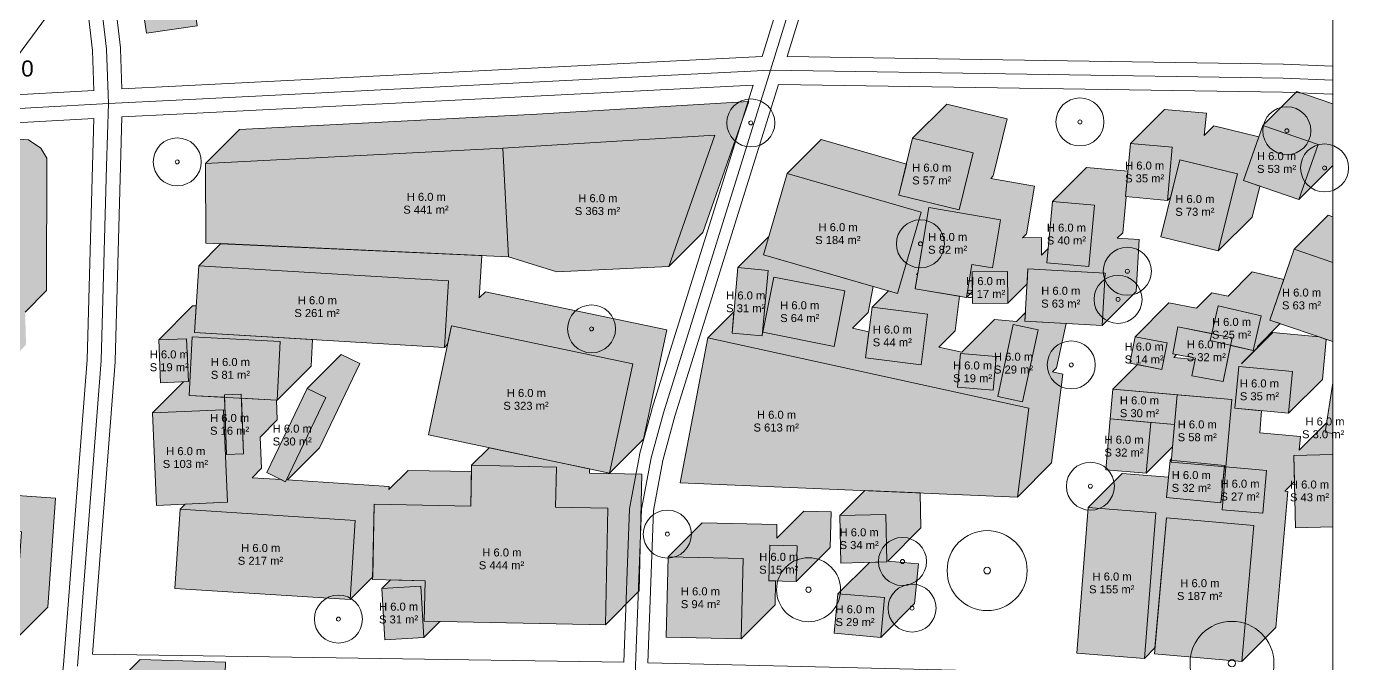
# Model space of a CAD drawing. Header units: metres. Extents: x -4 to 969, y -5 to 964.
# Drawn here: x 803.7 to 968.9, y 646.2 to 725.9 of the extents above; entities that cross this region are included whole.
import ezdxf

# ---------------------------------------------------------------- set-up
doc = ezdxf.new("R2010")
doc.units = ezdxf.units.M
doc.header["$MEASUREMENT"] = 0
for name, color, linetype, lineweight, true_color in [('TPX_BUILDING_AREAS_TEXT', 7, 'CONTINUOUS', 0, 0x000000), ('TPX_BUILDING_HEIGHTS_TEXT', 7, 'CONTINUOUS', 0, 0x000000), ('TPX_BUILDINGS', 7, 'CONTINUOUS', 0, 0x000000), ('TPX_BUILDINGS_HATCH', 7, 'CONTINUOUS', 0, 0xf0f0f0), ('TPX_BUILDINGS_SHADOWS_HATCH', 7, 'CONTINUOUS', 0, 0x000000), ('TPX_BUILDINGS_SHADOWS_OUTLINES', 7, 'CONTINUOUS', 0, 0x000000), ('TPX_CONTOUR_LINES_5M', 7, 'CONTINUOUS', 0, 0x969696), ('TPX_CONTOUR_LINES_5M_TEXT', 7, 'CONTINUOUS', 0, 0x000000), ('TPX_FRAME_PROJECT', 7, 'CONTINUOUS', 0, 0x000000), ('TPX_ROADS_AXES', 7, 'CONTINUOUS', 0, 0x323232), ('TPX_ROADS_CONTOURS', 7, 'CONTINUOUS', 0, 0x646464), ('TPX_VEGETATION_TREES_INDIVIDUAL', 7, 'CONTINUOUS', 0, 0x136734)]:
    doc.layers.add(name, color=color, linetype=linetype, lineweight=lineweight, true_color=true_color)
doc.styles.add('TPX_TEXTE', font='arial.ttf')

# ---------------------------------------------------------------- blocks, each defined once
blk = doc.blocks.new('TREETR003_CR040')
at = {"layer": 'TPX_VEGETATION_TREES_INDIVIDUAL'}
for radius in [4, 0.333]:
    blk.add_circle((0, 0, 0.04), radius, dxfattribs=at)
blk = doc.blocks.new('TREETR003_CR030')
at = {"layer": 'TPX_VEGETATION_TREES_INDIVIDUAL'}
for radius in [3, 0.25]:
    blk.add_circle((0, 0, 0.04), radius, dxfattribs=at)
blk = doc.blocks.new('TREETR005_CR052')
at = {"layer": 'TPX_VEGETATION_TREES_INDIVIDUAL'}
for radius in [5.24, 0.458]:
    blk.add_circle((0, 0, 0.04), radius, dxfattribs=at)
blk = doc.blocks.new('TREETR004_CR050')
at = {"layer": 'TPX_VEGETATION_TREES_INDIVIDUAL'}
for radius in [5, 0.417]:
    blk.add_circle((0, 0, 0.04), radius, dxfattribs=at)

msp = doc.modelspace()

# ---------------------------------------------------------------- hatches: boundary and pattern name
at = {"layer": 'TPX_BUILDINGS_HATCH'}
for points in [[(823.76, 734.36), (817.45, 733.42), (818.71, 725.01), (825.03, 725.95), (823.76, 734.36)], [(889.72, 712.25), (863.22, 710.65), (863.93, 697.07), (869.95, 695.2), (883.95, 695.85), (889.72, 712.25)], [(958.17, 713.49), (955.76, 706.61), (962.66, 704.22), (965.08, 711.09), (958.17, 713.49)], [(863.22, 710.65), (826.07, 708.72), (826.11, 698.79), (863.93, 697.07), (863.22, 710.65)], [(914.42, 711.9), (912.69, 704.76), (920.24, 702.93), (921.98, 710.04), (914.42, 711.9)], [(941.63, 711.24), (941.01, 704.59), (946.26, 704.11), (946.86, 710.77), (941.63, 711.24)], [(947.81, 709.18), (945.42, 699.56), (952.6, 697.8), (955, 707.42), (947.81, 709.18)], [(898.74, 707.47), (895.79, 697.32), (912.53, 692.48), (915.48, 702.63), (898.74, 707.47)], [(931.9, 703.98), (931.18, 696.32), (936.42, 695.84), (937.14, 703.5), (931.9, 703.98)], [(916.45, 703.22), (914.74, 693.07), (921.14, 691.99), (921.83, 696.12), (924.4, 695.69), (925.41, 701.67), (916.45, 703.22)], [(962.1, 698.04), (959.06, 689.16), (966.9, 686.47), (966.9, 696.36), (962.1, 698.04)], [(825.22, 695.95), (824.71, 687.62), (855.92, 685.74), (856.44, 694.07), (825.22, 695.95)], [(892.57, 695.71), (891.85, 687.51), (895.63, 687.18), (896.35, 695.37), (892.57, 695.71)], [(928.81, 695.57), (928.44, 689.03), (938.09, 688.48), (938.48, 695.01), (928.81, 695.57)], [(897.07, 694.52), (895.69, 687.66), (904.63, 685.87), (905.95, 692.81), (897.07, 694.52)], [(926.25, 695.22), (921.85, 695.17), (921.9, 691.24), (926.3, 691.29), (926.25, 695.22)], [(909.36, 690.78), (908.53, 684.46), (915.47, 683.57), (916.28, 689.89), (909.36, 690.78)], [(952.6, 690.92), (951.58, 686.6), (956.98, 685.34), (957.98, 689.67), (952.6, 690.92)], [(856.81, 688.45), (853.92, 674.8), (876.54, 670.04), (879.45, 683.7), (856.81, 688.45)], [(926.98, 688.6), (925.04, 679.59), (928.13, 678.94), (930.08, 687.96), (926.98, 688.6)], [(947.56, 688.32), (946.92, 684.93), (949.74, 684.39), (949.3, 682.21), (953.23, 681.47), (954.34, 686.96), (947.56, 688.32)], [(823.69, 686.83), (820.22, 686.68), (820.45, 681.31), (823.93, 681.47), (823.69, 686.83)], [(824.41, 687.07), (824.02, 679.75), (835.03, 679.17), (835.41, 686.48), (824.41, 687.07)], [(888.84, 686.94), (885.36, 668.84), (927.52, 667.05), (928.95, 678.15), (888.84, 686.94)], [(942.2, 687.07), (941.56, 683.78), (945.55, 683), (946.2, 686.3), (942.2, 687.07)], [(920.41, 684.99), (920.04, 680.78), (924.47, 680.39), (924.84, 684.61), (920.41, 684.99)], [(955.17, 683.35), (954.68, 678.16), (961.37, 677.51), (961.87, 682.72), (955.17, 683.35)], [(838.78, 680.61), (833.74, 670.1), (836.08, 668.96), (841.12, 679.48), (838.78, 680.61)], [(966.9, 681.31), (965.94, 675.14), (966.9, 674.99), (966.9, 681.31)], [(830.53, 679.91), (828.44, 679.83), (828.69, 672.37), (830.8, 672.44), (830.53, 679.91)], [(939.44, 680.53), (939.11, 676.81), (947.14, 676.1), (947.46, 679.83), (939.44, 680.53)], [(947.46, 679.83), (946.73, 671.41), (953.54, 670.81), (954.28, 679.23), (947.46, 679.83)], [(828.3, 677.96), (819.44, 677.55), (819.96, 665.99), (828.83, 666.4), (828.3, 677.96)], [(939.11, 676.81), (938.54, 670.46), (943.61, 670.02), (944.17, 676.36), (939.11, 676.81)], [(966.9, 672.35), (962.05, 672.24), (962.26, 663.21), (966.9, 663.31), (966.9, 672.35)], [(847.15, 666.14), (846.95, 656.73), (853.51, 656.58), (853.4, 651.54), (876.03, 651.06), (876.35, 665.65), (869.81, 665.79), (869.92, 670.78), (859.31, 671.01), (859.2, 665.89), (847.15, 666.14)], [(946.58, 671.65), (946.12, 666.99), (952.92, 666.32), (953.38, 670.99), (946.58, 671.65)], [(953.54, 670.81), (953.07, 665.46), (958.15, 665.01), (958.62, 670.36), (953.54, 670.81)], [(936.35, 665.74), (934.93, 647.53), (943.37, 646.87), (944.79, 665.09), (936.35, 665.74)], [(822.89, 665.52), (822.25, 655.63), (844.13, 654.23), (844.77, 664.12), (822.89, 665.52)], [(911.06, 664.88), (905.31, 664.75), (905.45, 658.8), (911.21, 658.94), (911.06, 664.88)], [(946.12, 664.45), (944.62, 647.46), (955.55, 646.5), (957.05, 663.49), (946.12, 664.45)], [(896.58, 661.05), (896.47, 656.58), (899.87, 656.5), (899.98, 660.96), (896.58, 661.05)], [(883.89, 659.59), (883.64, 649.55), (892.98, 649.33), (893.23, 659.37), (883.89, 659.59)], [(852.96, 655.9), (848.11, 655.61), (848.48, 649.22), (853.33, 649.49), (852.96, 655.9)], [(905.07, 654.94), (904.61, 650.02), (910.43, 649.48), (910.9, 654.47), (905.07, 654.94)]]:
    msp.add_hatch(color=256, dxfattribs=at).paths.add_polyline_path(points)
at = {"layer": 'TPX_BUILDINGS_SHADOWS_HATCH'}
for points in [[(962.41, 717.73), (958.17, 713.49), (965.08, 711.09), (962.66, 704.22), (966.9, 708.46), (966.9, 708.46), (966.9, 716.17), (962.41, 717.73)], [(830.31, 712.96), (826.07, 708.72), (863.22, 710.65), (889.72, 712.25), (883.95, 695.85), (888.19, 700.09), (893.96, 716.49), (867.46, 714.89), (830.31, 712.96)], [(945.87, 715.48), (941.63, 711.24), (946.86, 710.77), (946.26, 704.11), (946.64, 704.49), (947.81, 709.18), (955, 707.42), (952.6, 697.8), (956.85, 702.04), (957.81, 705.9), (955.76, 706.61), (957.66, 712.05), (952.05, 713.42), (950.85, 712.22), (951.11, 715.01), (945.87, 715.48)], [(966.34, 702.28), (962.1, 698.04), (966.9, 696.36), (966.9, 702.08), (966.34, 702.28)], [(827.98, 698.71), (825.22, 695.95), (856.44, 694.07), (855.92, 685.74), (856.32, 686.14), (856.81, 688.45), (879.45, 683.7), (876.54, 670.04), (880.79, 674.28), (883.69, 687.95), (861.06, 692.69), (860.28, 691.92), (860.61, 697.22), (827.98, 698.71)], [(823.33, 681.44), (819.44, 677.55), (828.3, 677.96), (828.83, 666.4), (823.52, 666.15), (822.89, 665.52), (844.77, 664.12), (844.13, 654.23), (846.96, 657.06), (847.15, 666.14), (859.2, 665.89), (859.3, 670.22), (851.39, 670.38), (848.99, 667.98), (849.01, 668.36), (836.3, 669.18), (840.33, 673.21), (845.37, 683.72), (843.02, 684.86), (838.78, 680.61), (841.12, 679.48), (836.08, 668.96), (835.54, 669.23), (831.89, 669.46), (833.07, 670.64), (832.9, 674.54), (835.04, 676.69), (834.95, 679.17), (830.55, 679.41), (830.8, 672.44), (828.69, 672.37), (828.45, 679.52), (824.02, 679.75), (824.41, 687.07), (835.41, 686.48), (835.03, 679.17), (839.27, 683.41), (839.44, 686.73), (824.71, 687.62), (824.91, 690.94), (824.46, 690.92), (820.22, 686.68), (823.69, 686.83), (823.93, 681.47), (823.33, 681.44)], [(942.94, 676.47), (939.13, 676.81), (944.17, 676.36), (943.61, 670.02), (946.9, 673.31), (947.46, 679.81), (947.14, 676.1), (942.94, 676.47)], [(861.51, 673.2), (859.31, 671.01), (869.92, 670.78), (869.81, 665.79), (876.35, 665.65), (876.03, 651.06), (880.27, 655.31), (880.59, 669.89), (874.05, 670.03), (874.06, 670.56), (861.51, 673.2)], [(946.77, 671.85), (946.58, 671.65), (946.75, 671.64), (946.77, 671.85)], [(764.94, 669.84), (760.7, 665.6), (784.61, 663.95), (803.07, 662.68), (802.14, 649.05), (806.38, 653.29), (807.32, 666.92), (788.85, 668.19), (764.94, 669.84)], [(909.01, 658.88), (905.07, 654.94), (910.9, 654.47), (910.43, 649.48), (914.67, 653.72), (915.14, 658.71), (911.3, 659.02), (915.45, 663.18), (915.34, 667.57), (908.43, 667.86), (905.31, 664.75), (911.06, 664.88), (911.21, 658.94), (909.01, 658.88)], [(888.13, 663.83), (883.89, 659.59), (893.23, 659.37), (892.98, 649.33), (897.23, 653.57), (897.3, 656.56), (896.47, 656.58), (896.58, 661.05), (899.98, 660.96), (899.87, 656.5), (904.12, 660.75), (904.22, 665.2), (900.82, 665.29), (897.43, 661.91), (897.47, 663.61), (888.13, 663.83)], [(849.19, 656.68), (848.11, 655.61), (852.96, 655.9), (853.33, 649.49), (855.34, 651.5), (853.4, 651.54), (853.51, 656.58), (849.19, 656.68)], [(817.89, 646.74), (813.64, 642.49), (824.33, 642.15), (824.1, 635.16), (828.34, 639.4), (828.58, 646.39), (817.89, 646.74)]]:
    msp.add_hatch(color=256, dxfattribs=at).paths.add_polyline_path(points)
h = msp.add_hatch(color=256, dxfattribs=at)
h.paths.add_polyline_path([(892.08, 690.18), (888.84, 686.94), (928.95, 678.15), (927.52, 667.05), (931.76, 671.3), (933.19, 682.39), (931.87, 682.68), (932.37, 683.19), (933.58, 688.74), (928.44, 689.03), (928.5, 690.12), (927.38, 689), (924.66, 689.24), (920.58, 685.16), (917.68, 685.79), (919.71, 687.82), (920.27, 692.14), (914.74, 693.07), (915.04, 694.84), (914.9, 694.85), (915.07, 695.02), (916.45, 703.22), (925.41, 701.67), (924.4, 695.69), (921.83, 696.12), (921.14, 691.99), (921.88, 692.74), (921.85, 695.17), (926.25, 695.22), (926.3, 691.29), (928.71, 693.7), (928.81, 695.57), (938.48, 695.01), (938.09, 688.48), (942.33, 692.72), (942.72, 699.25), (939.99, 699.41), (940.67, 700.08), (941.09, 704.58), (941.01, 704.59), (941.3, 707.75), (936.14, 708.22), (931.9, 703.98), (937.14, 703.5), (936.42, 695.84), (931.18, 696.32), (931.35, 698.1), (930.52, 697.27), (930.5, 699.46), (928.15, 699.43), (928.64, 699.93), (929.66, 705.91), (924.17, 706.86), (924.48, 707.17), (926.23, 714.29), (918.67, 716.14), (914.42, 711.9), (921.98, 710.04), (920.24, 702.93), (912.69, 704.76), (913.63, 708.63), (902.99, 711.71), (898.74, 707.47), (915.48, 702.63), (912.53, 692.48), (911.39, 692.81), (909.36, 690.78), (916.28, 689.89), (915.47, 683.57), (908.53, 684.46), (908.96, 687.7), (906.91, 688.15), (908.87, 690.11), (909.49, 693.36), (895.79, 697.32), (896.45, 699.59), (892.57, 695.71), (896.35, 695.37), (895.63, 687.18), (891.85, 687.51), (892.08, 690.18)])
h.paths.add_polyline_path([(895.69, 687.66), (897.07, 694.52), (905.95, 692.81), (904.63, 685.87), (895.69, 687.66)], flags=16)
h.paths.add_polyline_path([(920.04, 680.78), (920.41, 684.99), (924.84, 684.61), (924.47, 680.39), (920.04, 680.78)], flags=16)
h.paths.add_polyline_path([(925.04, 679.59), (926.98, 688.6), (930.08, 687.96), (928.13, 678.94), (925.04, 679.59)], flags=16)
h = msp.add_hatch(color=256, dxfattribs=at)
h.paths.add_polyline_path([(773.33, 707.82), (769.09, 703.57), (782.69, 704.21), (783.41, 688.78), (775.54, 688.42), (772.8, 685.67), (784.13, 686.86), (784.99, 678.78), (797.78, 680.13), (798.65, 671.93), (802.89, 676.17), (802.02, 684.38), (801.94, 684.37), (803.65, 686.07), (803.53, 690.16), (806.22, 692.85), (806.25, 709.38), (805.5, 710.65), (803.94, 711.67), (799.23, 712.01), (798.24, 711.02), (795.74, 711.24), (793.09, 708.6), (793.35, 711.45), (789.62, 711.79), (786.26, 708.42), (773.33, 707.82)])
h.paths.add_polyline_path([(783.95, 691.42), (785.38, 707.54), (789.11, 707.21), (788.64, 701.98), (791.03, 701.77), (791.49, 707), (794.19, 706.76), (792.54, 688.32), (794.29, 690.07), (794.99, 707.77), (799.69, 707.43), (801.25, 706.41), (802.01, 705.14), (801.98, 688.6), (794.48, 688.7), (792.68, 686.9), (799.26, 687.08), (799.41, 681.83), (792.83, 681.65), (792.78, 683.4), (789.24, 683.02), (788.63, 688.67), (787.46, 688.77), (786.05, 688.9), (786.23, 690.88), (785.42, 690.79), (785.87, 691.25), (783.95, 691.42)], flags=16)
h = msp.add_hatch(color=256, dxfattribs=at)
h.paths.add_polyline_path([(940.59, 669.98), (936.35, 665.74), (944.79, 665.09), (943.37, 646.87), (944.69, 648.18), (946.12, 664.45), (957.05, 663.49), (955.55, 646.5), (959.8, 650.74), (961.29, 667.73), (960.91, 667.77), (962.13, 668.98), (962.05, 672.24), (966.9, 672.35), (966.9, 674.99), (965.94, 675.14), (966.12, 676.31), (962.71, 672.9), (962.86, 674.6), (957.78, 675.05), (958.02, 677.83), (954.68, 678.16), (955.17, 683.35), (961.87, 682.72), (961.37, 677.51), (965.61, 681.75), (966.09, 686.75), (965.22, 687.05), (959.42, 687.6), (955.55, 683.73), (955.5, 683.74), (957.47, 685.71), (957.51, 685.87), (960.35, 688.72), (959.06, 689.16), (960.8, 694.24), (956.84, 695.17), (953.83, 692.16), (951.8, 692.56), (949.89, 690.65), (946.44, 691.31), (942.2, 687.07), (946.2, 686.3), (945.55, 683), (942.5, 683.6), (939.44, 680.53), (954.28, 679.23), (953.54, 670.81), (958.62, 670.36), (958.15, 665.01), (953.07, 665.46), (953.54, 670.81), (953.37, 670.83), (952.92, 666.32), (946.12, 666.99), (946.37, 669.54), (940.59, 669.98)])
h.paths.add_polyline_path([(946.92, 684.93), (947.56, 688.32), (951.79, 687.47), (952.6, 690.92), (957.98, 689.67), (956.98, 685.34), (954.15, 686), (953.23, 681.47), (949.3, 682.21), (949.71, 684.25), (947.04, 684.48), (947.4, 684.84), (946.92, 684.93)], flags=16)

# ---------------------------------------------------------------- linework, layer by layer
at = {"layer": 'TPX_BUILDINGS', "elevation": 0.04}
for points in [[(823.76, 734.36), (817.45, 733.42), (818.71, 725.01), (825.03, 725.95)], [(889.72, 712.25), (863.22, 710.65), (863.93, 697.07), (869.95, 695.2), (883.95, 695.85)], [(958.17, 713.49), (955.76, 706.61), (962.66, 704.22), (965.08, 711.09)], [(863.22, 710.65), (826.07, 708.72), (826.11, 698.79), (863.93, 697.07)], [(914.42, 711.9), (912.69, 704.76), (920.24, 702.93), (921.98, 710.04)], [(941.63, 711.24), (941.01, 704.59), (946.26, 704.11), (946.86, 710.77)], [(947.81, 709.18), (945.42, 699.56), (952.6, 697.8), (955, 707.42)], [(898.74, 707.47), (895.79, 697.32), (912.53, 692.48), (915.48, 702.63)], [(931.9, 703.98), (931.18, 696.32), (936.42, 695.84), (937.14, 703.5)], [(916.45, 703.22), (914.74, 693.07), (921.14, 691.99), (921.83, 696.12), (924.4, 695.69), (925.41, 701.67)], [(962.1, 698.04), (959.06, 689.16), (966.9, 686.47), (966.9, 696.36)], [(825.22, 695.95), (824.71, 687.62), (855.92, 685.74), (856.44, 694.07)], [(892.57, 695.71), (891.85, 687.51), (895.63, 687.18), (896.35, 695.37)], [(928.81, 695.57), (928.44, 689.03), (938.09, 688.48), (938.48, 695.01)], [(897.07, 694.52), (895.69, 687.66), (904.63, 685.87), (905.95, 692.81)], [(926.25, 695.22), (921.85, 695.17), (921.9, 691.24), (926.3, 691.29)], [(909.36, 690.78), (908.53, 684.46), (915.47, 683.57), (916.28, 689.89)], [(952.6, 690.92), (951.58, 686.6), (956.98, 685.34), (957.98, 689.67)], [(856.81, 688.45), (853.92, 674.8), (876.54, 670.04), (879.45, 683.7)], [(926.98, 688.6), (925.04, 679.59), (928.13, 678.94), (930.08, 687.96)], [(947.56, 688.32), (946.92, 684.93), (949.74, 684.39), (949.3, 682.21), (953.23, 681.47), (954.34, 686.96)], [(823.69, 686.83), (820.22, 686.68), (820.45, 681.31), (823.93, 681.47)], [(824.41, 687.07), (824.02, 679.75), (835.03, 679.17), (835.41, 686.48)], [(888.84, 686.94), (885.36, 668.84), (927.52, 667.05), (928.95, 678.15)], [(942.2, 687.07), (941.56, 683.78), (945.55, 683), (946.2, 686.3)], [(920.41, 684.99), (920.04, 680.78), (924.47, 680.39), (924.84, 684.61)], [(955.17, 683.35), (954.68, 678.16), (961.37, 677.51), (961.87, 682.72)], [(838.78, 680.61), (833.74, 670.1), (836.08, 668.96), (841.12, 679.48)], [(966.9, 681.31), (965.94, 675.14), (966.9, 674.99)], [(830.53, 679.91), (828.44, 679.83), (828.69, 672.37), (830.8, 672.44)], [(939.44, 680.53), (939.11, 676.81), (947.14, 676.1), (947.46, 679.83)], [(947.46, 679.83), (946.73, 671.41), (953.54, 670.81), (954.28, 679.23)], [(828.3, 677.96), (819.44, 677.55), (819.96, 665.99), (828.83, 666.4)], [(939.11, 676.81), (938.54, 670.46), (943.61, 670.02), (944.17, 676.36)], [(966.9, 672.35), (962.05, 672.24), (962.26, 663.21), (966.9, 663.31)], [(847.15, 666.14), (846.95, 656.73), (853.51, 656.58), (853.4, 651.54), (876.03, 651.06), (876.35, 665.65), (869.81, 665.79), (869.92, 670.78), (859.31, 671.01), (859.2, 665.89)], [(946.58, 671.65), (946.12, 666.99), (952.92, 666.32), (953.38, 670.99)], [(953.54, 670.81), (953.07, 665.46), (958.15, 665.01), (958.62, 670.36)], [(936.35, 665.74), (934.93, 647.53), (943.37, 646.87), (944.79, 665.09)], [(822.89, 665.52), (822.25, 655.63), (844.13, 654.23), (844.77, 664.12)], [(911.06, 664.88), (905.31, 664.75), (905.45, 658.8), (911.21, 658.94)], [(946.12, 664.45), (944.62, 647.46), (955.55, 646.5), (957.05, 663.49)], [(896.58, 661.05), (896.47, 656.58), (899.87, 656.5), (899.98, 660.96)], [(883.89, 659.59), (883.64, 649.55), (892.98, 649.33), (893.23, 659.37)], [(852.96, 655.9), (848.11, 655.61), (848.48, 649.22), (853.33, 649.49)], [(905.07, 654.94), (904.61, 650.02), (910.43, 649.48), (910.9, 654.47)]]:
    msp.add_lwpolyline(points, close=True, dxfattribs=at)
at = {"layer": 'TPX_BUILDINGS_SHADOWS_OUTLINES', "elevation": 0.04}
for points in [[(962.41, 717.73), (958.17, 713.49), (965.08, 711.09), (962.66, 704.22), (966.9, 708.46), (966.9, 708.46), (966.9, 716.17)], [(830.31, 712.96), (826.07, 708.72), (863.22, 710.65), (889.72, 712.25), (883.95, 695.85), (888.19, 700.09), (893.96, 716.49), (867.46, 714.89)], [(892.08, 690.18), (888.84, 686.94), (928.95, 678.15), (927.52, 667.05), (931.76, 671.3), (933.19, 682.39), (931.87, 682.68), (932.37, 683.19), (933.58, 688.74), (928.44, 689.03), (928.5, 690.12), (927.38, 689), (924.66, 689.24), (920.58, 685.16), (917.68, 685.79), (919.71, 687.82), (920.27, 692.14), (914.74, 693.07), (915.04, 694.84), (914.9, 694.85), (915.07, 695.02), (916.45, 703.22), (925.41, 701.67), (924.4, 695.69), (921.83, 696.12), (921.14, 691.99), (921.88, 692.74), (921.85, 695.17), (926.25, 695.22), (926.3, 691.29), (928.71, 693.7), (928.81, 695.57), (938.48, 695.01), (938.09, 688.48), (942.33, 692.72), (942.72, 699.25), (939.99, 699.41), (940.67, 700.08), (941.09, 704.58), (941.01, 704.59), (941.3, 707.75), (936.14, 708.22), (931.9, 703.98), (937.14, 703.5), (936.42, 695.84), (931.18, 696.32), (931.35, 698.1), (930.52, 697.27), (930.5, 699.46), (928.15, 699.43), (928.64, 699.93), (929.66, 705.91), (924.17, 706.86), (924.48, 707.17), (926.23, 714.29), (918.67, 716.14), (914.42, 711.9), (921.98, 710.04), (920.24, 702.93), (912.69, 704.76), (913.63, 708.63), (902.99, 711.71), (898.74, 707.47), (915.48, 702.63), (912.53, 692.48), (911.39, 692.81), (909.36, 690.78), (916.28, 689.89), (915.47, 683.57), (908.53, 684.46), (908.96, 687.7), (906.91, 688.15), (908.87, 690.11), (909.49, 693.36), (895.79, 697.32), (896.45, 699.59), (892.57, 695.71), (896.35, 695.37), (895.63, 687.18), (891.85, 687.51)], [(945.87, 715.48), (941.63, 711.24), (946.86, 710.77), (946.26, 704.11), (946.64, 704.49), (947.81, 709.18), (955, 707.42), (952.6, 697.8), (956.85, 702.04), (957.81, 705.9), (955.76, 706.61), (957.66, 712.05), (952.05, 713.42), (950.85, 712.22), (951.11, 715.01)], [(966.34, 702.28), (962.1, 698.04), (966.9, 696.36), (966.9, 702.08)], [(827.98, 698.71), (825.22, 695.95), (856.44, 694.07), (855.92, 685.74), (856.32, 686.14), (856.81, 688.45), (879.45, 683.7), (876.54, 670.04), (880.79, 674.28), (883.69, 687.95), (861.06, 692.69), (860.28, 691.92), (860.61, 697.22)], [(895.69, 687.66), (897.07, 694.52), (905.95, 692.81), (904.63, 685.87)], [(940.59, 669.98), (936.35, 665.74), (944.79, 665.09), (943.37, 646.87), (944.69, 648.18), (946.12, 664.45), (957.05, 663.49), (955.55, 646.5), (959.8, 650.74), (961.29, 667.73), (960.91, 667.77), (962.13, 668.98), (962.05, 672.24), (966.9, 672.35), (966.9, 674.99), (965.94, 675.14), (966.12, 676.31), (962.71, 672.9), (962.86, 674.6), (957.78, 675.05), (958.02, 677.83), (954.68, 678.16), (955.17, 683.35), (961.87, 682.72), (961.37, 677.51), (965.61, 681.75), (966.09, 686.75), (965.22, 687.05), (959.42, 687.6), (955.55, 683.73), (955.5, 683.74), (957.47, 685.71), (957.51, 685.87), (960.35, 688.72), (959.06, 689.16), (960.8, 694.24), (956.84, 695.17), (953.83, 692.16), (951.8, 692.56), (949.89, 690.65), (946.44, 691.31), (942.2, 687.07), (946.2, 686.3), (945.55, 683), (942.5, 683.6), (939.44, 680.53), (954.28, 679.23), (953.54, 670.81), (958.62, 670.36), (958.15, 665.01), (953.07, 665.46), (953.54, 670.81), (953.37, 670.83), (952.92, 666.32), (946.12, 666.99), (946.37, 669.54)], [(823.33, 681.44), (819.44, 677.55), (828.3, 677.96), (828.83, 666.4), (823.52, 666.15), (822.89, 665.52), (844.77, 664.12), (844.13, 654.23), (846.96, 657.06), (847.15, 666.14), (859.2, 665.89), (859.3, 670.22), (851.39, 670.38), (848.99, 667.98), (849.01, 668.36), (836.3, 669.18), (840.33, 673.21), (845.37, 683.72), (843.02, 684.86), (838.78, 680.61), (841.12, 679.48), (836.08, 668.96), (835.54, 669.23), (831.89, 669.46), (833.07, 670.64), (832.9, 674.54), (835.04, 676.69), (834.95, 679.17), (830.55, 679.41), (830.8, 672.44), (828.69, 672.37), (828.45, 679.52), (824.02, 679.75), (824.41, 687.07), (835.41, 686.48), (835.03, 679.17), (839.27, 683.41), (839.44, 686.73), (824.71, 687.62), (824.91, 690.94), (824.46, 690.92), (820.22, 686.68), (823.69, 686.83), (823.93, 681.47)], [(946.92, 684.93), (947.56, 688.32), (951.79, 687.47), (952.6, 690.92), (957.98, 689.67), (956.98, 685.34), (954.15, 686), (953.23, 681.47), (949.3, 682.21), (949.71, 684.25), (947.04, 684.48), (947.4, 684.84)], [(925.04, 679.59), (926.98, 688.6), (930.08, 687.96), (928.13, 678.94)], [(920.04, 680.78), (920.41, 684.99), (924.84, 684.61), (924.47, 680.39)], [(942.94, 676.47), (939.13, 676.81), (944.17, 676.36), (943.61, 670.02), (946.9, 673.31), (947.46, 679.81), (947.14, 676.1)], [(861.51, 673.2), (859.31, 671.01), (869.92, 670.78), (869.81, 665.79), (876.35, 665.65), (876.03, 651.06), (880.27, 655.31), (880.59, 669.89), (874.05, 670.03), (874.06, 670.56)], [(946.77, 671.85), (946.58, 671.65), (946.75, 671.64)], [(764.94, 669.84), (760.7, 665.6), (784.61, 663.95), (803.07, 662.68), (802.14, 649.05), (806.38, 653.29), (807.32, 666.92), (788.85, 668.19)], [(909.01, 658.88), (905.07, 654.94), (910.9, 654.47), (910.43, 649.48), (914.67, 653.72), (915.14, 658.71), (911.3, 659.02), (915.45, 663.18), (915.34, 667.57), (908.43, 667.86), (905.31, 664.75), (911.06, 664.88), (911.21, 658.94)], [(888.13, 663.83), (883.89, 659.59), (893.23, 659.37), (892.98, 649.33), (897.23, 653.57), (897.3, 656.56), (896.47, 656.58), (896.58, 661.05), (899.98, 660.96), (899.87, 656.5), (904.12, 660.75), (904.22, 665.2), (900.82, 665.29), (897.43, 661.91), (897.47, 663.61)], [(849.19, 656.68), (848.11, 655.61), (852.96, 655.9), (853.33, 649.49), (855.34, 651.5), (853.4, 651.54), (853.51, 656.58)], [(817.89, 646.74), (813.64, 642.49), (824.33, 642.15), (824.1, 635.16), (828.34, 639.4), (828.58, 646.39)]]:
    msp.add_lwpolyline(points, close=True, dxfattribs=at)
msp.add_lwpolyline([(803.53, 690.16), (806.22, 692.85), (806.25, 709.38), (805.5, 710.65), (803.94, 711.67), (799.23, 712.01)], dxfattribs=at)
at = {"layer": 'TPX_CONTOUR_LINES_5M', "elevation": 0.05}
msp.add_lwpolyline([(800.72, 744.14), (789.15, 735.51), (800.72, 719.6), (812.41, 735.51), (800.72, 744.14)], dxfattribs=at)
at = {"layer": 'TPX_FRAME_PROJECT', "elevation": 0}
msp.add_lwpolyline([(0, 0), (966.9, 0), (966.9, 960.67), (0, 960.67)], close=True, dxfattribs=at)
at = {"layer": 'TPX_ROADS_AXES', "elevation": 0.03}
for points in [[(896.65, 720.39), (921.22, 799.93), (926.9, 817.09)], [(813.93, 716.22), (813.7, 723), (810.85, 747.36), (801.92, 812.03)], [(813.93, 716.22), (822.4, 716.64), (896.65, 720.39)], [(879.77, 644.88), (880.54, 665.53), (881.76, 671.96), (883.28, 677.57), (896.65, 720.39)], [(896.65, 720.39), (960.69, 719.41), (966.9, 719.15)], [(691.22, 709.32), (699.68, 709.51), (730.65, 711.54), (786.53, 714.68), (805, 715.72), (813.93, 716.22)], [(810.09, 645.92), (813.03, 684.09), (813.71, 708.4), (813.93, 716.22)]]:
    msp.add_lwpolyline(points, dxfattribs=at)
at = {"layer": 'TPX_ROADS_CONTOURS', "elevation": 0.03}
for points in [[(803.85, 810.81), (825.7, 814.08), (851.09, 815.92), (886.53, 816.95), (909.84, 817.54), (924.9, 815.81), (919.79, 800.4), (919.78, 800.37), (895.6, 722.09), (822.31, 718.39), (815.62, 718.05), (815.45, 723.05), (815.44, 723.2), (812.59, 747.56), (812.58, 747.6)], [(787.86, 739.53), (788.48, 740.47), (789.77, 741.23), (809.31, 745.49), (811.95, 722.86), (812.12, 717.87), (788.02, 716.52), (787.94, 729.63), (787.87, 739.1)], [(811.95, 647.39), (814.78, 683.96), (814.78, 684.04), (815.46, 708.35), (815.63, 714.55), (822.49, 714.89), (894.5, 718.53), (881.85, 678.01), (881.83, 677.96), (880.31, 672.35), (880.29, 672.24), (879.07, 665.81), (879.04, 665.58), (878.32, 646.4)]]:
    msp.add_lwpolyline(points, close=True, dxfattribs=at)
for points in [[(966.9, 644.3), (881.32, 646.34), (882.04, 665.36), (883.22, 671.62), (884.72, 677.15), (897.67, 718.62), (960.64, 717.66), (966.83, 717.4), (966.9, 717.43), (966.9, 720.9), (960.76, 721.16), (960.72, 721.16), (898.75, 722.11), (922.37, 798.59)], [(786.63, 712.93), (812.13, 714.36), (811.96, 708.45), (811.29, 684.18), (808.34, 646.09), (805.58, 621.73), (801.4, 586.95)]]:
    msp.add_lwpolyline(points, dxfattribs=at)

# ---------------------------------------------------------------- block references
at = {"layer": 'TPX_VEGETATION_TREES_INDIVIDUAL'}
for name, p in [('TREETR003_CR030', (935.32, 713.92, 0.04)), ('TREETR003_CR030', (894.2, 713.8, 0.04)), ('TREETR003_CR030', (961.17, 712.82, 0.04)), ('TREETR003_CR030', (822.54, 708.93, 0.04)), ('TREETR003_CR030', (965.88, 708.17, 0.04)), ('TREETR003_CR030', (915.39, 698.69, 0.04)), ('TREETR003_CR030', (941.24, 695.26, 0.04)), ('TREETR003_CR030', (940.08, 691.75, 0.04)), ('TREETR003_CR030', (874.3, 688.06, 0.04)), ('TREETR003_CR030', (934.23, 683.56, 0.04)), ('TREETR003_CR030', (936.62, 668.4, 0.04)), ('TREETR003_CR030', (883.77, 662.41, 0.04)), ('TREETR004_CR050', (923.73, 657.85, 0.04)), ('TREETR003_CR030', (913.15, 658.99, 0.04)), ('TREETR003_CR040', (901.41, 655.46, 0.04)), ('TREETR003_CR030', (914.34, 653.16, 0.04)), ('TREETR003_CR030', (842.68, 651.79, 0.04)), ('TREETR005_CR052', (954.31, 646.27, 0.04))]:
    msp.add_blockref(name, p, dxfattribs=at)

# ---------------------------------------------------------------- texts
at = {"layer": 'TPX_BUILDING_AREAS_TEXT', "style": 'TPX_TEXTE'}
for s, p in [('S 57 m²', (914.36, 706.11, 0.05)), ('S 35 m²', (940.96, 706.37, 0.05)), ('S 53 m²', (957.44, 707.55, 0.05)), ('S 441 m²', (850.78, 702.46, 0.05)), ('S 363 m²', (872.21, 702.29, 0.05)), ('S 73 m²', (947.23, 702.19, 0.05)), ('S 184 m²', (902.24, 698.67, 0.05)), ('S 40 m²', (931.19, 698.61, 0.05)), ('S 82 m²', (916.35, 697.45, 0.05)), ('S 17 m²', (921.1, 691.93, 0.05)), ('S 261 m²', (837.17, 689.54, 0.05)), ('S 31 m²', (891.12, 690.14, 0.05)), ('S 63 m²', (930.48, 690.72, 0.05)), ('S 63 m²', (960.56, 690.5, 0.05)), ('S 64 m²', (897.87, 688.91, 0.05)), ('S 25 m²', (951.81, 686.83, 0.05)), ('S 44 m²', (909.43, 685.88, 0.05)), ('S 14 m²', (940.9, 683.74, 0.05)), ('S 32 m²', (948.66, 684.02, 0.05)), ('S 19 m²', (819.1, 682.77, 0.05)), ('S 81 m²', (826.74, 681.82, 0.05)), ('S 19 m²', (919.46, 681.39, 0.05)), ('S 29 m²', (924.58, 682.48, 0.05)), ('S 323 m²', (863.28, 677.95, 0.05)), ('S 35 m²', (955.3, 679.14, 0.05)), ('S 30 m²', (940.31, 677.02, 0.05)), ('S 16 m²', (826.64, 674.83, 0.05)), ('S 613 m²', (894.54, 675.23, 0.05)), ('S 30 m²', (834.46, 673.49, 0.05)), ('S 58 m²', (947.53, 674.02, 0.05)), ('S 3.0 m²', (963.07, 674.39, 0.05)), ('S 32 m²', (938.38, 672.11, 0.05)), ('S 103 m²', (820.73, 670.68, 0.05)), ('S 32 m²', (946.78, 667.69, 0.05)), ('S 27 m²', (952.87, 666.61, 0.05)), ('S 43 m²', (961.56, 666.51, 0.05)), ('S 34 m²', (905.29, 660.54, 0.05)), ('S 217 m²', (830.11, 658.58, 0.05)), ('S 444 m²', (860.22, 658.02, 0.05)), ('S 15 m²', (895.25, 657.47, 0.05)), ('S 155 m²', (936.46, 655.01, 0.05)), ('S 94 m²', (885.46, 653.16, 0.05)), ('S 187 m²', (947.44, 654.18, 0.05)), ('S 31 m²', (847.75, 651.25, 0.05)), ('S 29 m²', (904.78, 650.92, 0.05))]:
    msp.add_text(s, height=1, dxfattribs=at).set_placement(p)
at = {"layer": 'TPX_BUILDING_HEIGHTS_TEXT', "style": 'TPX_TEXTE'}
for p in [(914.36, 707.71, 0.05), (940.96, 707.97, 0.05), (957.44, 709.15, 0.05), (851.21, 704.06, 0.05), (872.64, 703.89, 0.05), (947.23, 703.79, 0.05), (902.66, 700.27, 0.05), (931.19, 700.21, 0.05), (916.35, 699.05, 0.05), (921.1, 693.53, 0.05), (837.6, 691.14, 0.05), (891.12, 691.74, 0.05), (930.48, 692.32, 0.05), (960.56, 692.1, 0.05), (897.87, 690.51, 0.05), (951.81, 688.43, 0.05), (909.43, 687.48, 0.05), (940.9, 685.34, 0.05), (948.66, 685.62, 0.05), (819.1, 684.37, 0.05), (826.74, 683.42, 0.05), (919.46, 682.99, 0.05), (924.58, 684.08, 0.05), (863.71, 679.55, 0.05), (955.3, 680.74, 0.05), (940.31, 678.62, 0.05), (826.64, 676.43, 0.05), (894.97, 676.83, 0.05), (834.46, 675.09, 0.05), (947.53, 675.62, 0.05), (963.49, 675.99, 0.05), (938.38, 673.71, 0.05), (821.16, 672.28, 0.05), (946.78, 669.29, 0.05), (952.87, 668.21, 0.05), (961.56, 668.11, 0.05), (905.29, 662.14, 0.05), (830.53, 660.18, 0.05), (860.65, 659.62, 0.05), (895.25, 659.07, 0.05), (936.89, 656.61, 0.05), (885.46, 654.76, 0.05), (947.86, 655.78, 0.05), (847.75, 652.85, 0.05), (904.78, 652.52, 0.05)]:
    msp.add_text('H 6.0 m', height=1, dxfattribs=at).set_placement(p)
at = {"layer": 'TPX_CONTOUR_LINES_5M_TEXT', "style": 'TPX_TEXTE'}
msp.add_text('5.0', height=2, dxfattribs=at).set_placement((800.72, 719.6, 0.05))

doc.saveas('drawing.dxf')
